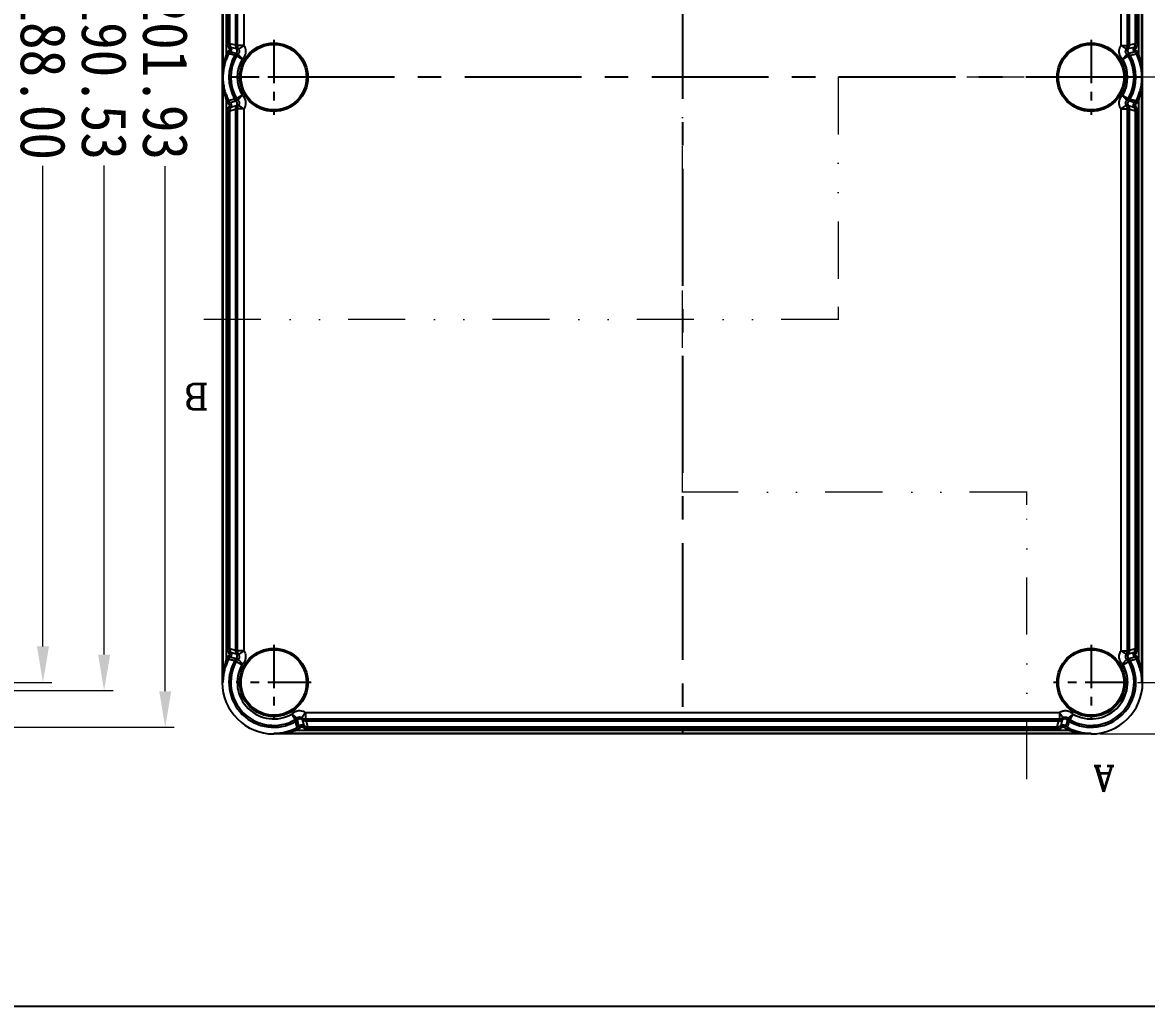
# Model space of a CAD drawing. Header units: millimetres. Extents: x -603 to 1798, y -1840 to -1013.
# Drawn here: x 1374.2 to 1548.9, y -1840 to -1687.2 of the extents above; entities that cross this region are included whole.
import ezdxf
from ezdxf.enums import TextEntityAlignment as Align

# ---------------------------------------------------------------- set-up
doc = ezdxf.new("R2010")
doc.units = ezdxf.units.MM
doc.header["$MEASUREMENT"] = 0
doc.linetypes.add('CENTER', pattern=[50.8, 31.75, -6.35, 6.35, -6.35])
doc.linetypes.add('DIVIDE', pattern=[31.75, 12.7, -6.35, 0, -6.35, 0, -6.35])
doc.layers.get('0').update_dxf_attribs({"linetype": 'CONTINUOUS'})
doc.layers.get('Defpoints').update_dxf_attribs({"linetype": 'CONTINUOUS'})
doc.layers.add('dim', color=3, linetype='CONTINUOUS', lineweight=9)
doc.layers.add('hatch', color=56, linetype='CONTINUOUS', lineweight=9)
doc.styles.add('FFS', font='simfang0.ttf', dxfattribs={"width": 0.9})
doc.styles.add('ROMANC', font='romanc.shx')
doc.dimstyles.new('YanXiu', dxfattribs={"dimtxt": 2.5, "dimasz": 2.2, "dimexe": 1, "dimexo": 0.6, "dimgap": 0.66, "dimtad": 0, "dimzin": 0, "dimdsep": 46, "dimtxsty": 'FFS', "dimcen": 0, "dimclrd": 256, "dimclre": 131, "dimclrt": 42, "dimadec": 0, "dimazin": 0, "dimtfac": 1, "dimtdec": 4, "dimtofl": 0, "dimtmove": 0, "dimatfit": 3, "dimfxl": 0, "dimtolj": 1, "dimtzin": 0, "dimlwd": 0, "dimlwe": 0, "dimarcsym": 0})

# ---------------------------------------------------------------- blocks, each defined once
blk = doc.blocks.new('*D17')
at = {"layer": 'Defpoints', "color": 0}
for p in [(-77.38, 94), (-65.81, 94), (-65.81, -94)]:
    blk.add_point(p, dxfattribs=at)
at = {"layer": 'dim', "color": 131, "lineweight": 5}
for p, q in [((-67.21, 94), (-78.78, 94)), ((-67.21, -94), (-78.78, -94))]:
    blk.add_line(p, q, dxfattribs=at)
at = {"layer": 'dim', "lineweight": 5}
for p, q in [((-77.38, 88.4), (-77.38, 13.78)), ((-77.38, -88.4), (-77.38, -13.78))]:
    blk.add_line(p, q, dxfattribs=at)
at = {"layer": 'dim'}
for points in [[(-78.32, 88.4), (-76.45, 88.4), (-77.38, 94)], [(-78.32, -88.4), (-76.45, -88.4), (-77.38, -94)]]:
    blk.add_solid(points, dxfattribs=at)
at = {"layer": 'dim', "color": 42, "insert": (-77.38, 0), "char_height": 7, "attachment_point": 5, "rotation": 90, "style": 'FFS'}
blk.add_mtext('188.00', dxfattribs=at)
blk = doc.blocks.new('*D18')
at = {"layer": 'Defpoints', "color": 0}
for p in [(-86.88, 95.26), (-54.72, 95.26), (-54.72, -95.26)]:
    blk.add_point(p, dxfattribs=at)
at = {"layer": 'dim', "color": 131, "lineweight": 5}
for p, q in [((-56.12, 95.26), (-88.28, 95.26)), ((-56.12, -95.26), (-88.28, -95.26))]:
    blk.add_line(p, q, dxfattribs=at)
at = {"layer": 'dim', "lineweight": 5}
for p, q in [((-86.88, 89.66), (-86.88, 13.73)), ((-86.88, -89.66), (-86.88, -13.73))]:
    blk.add_line(p, q, dxfattribs=at)
at = {"layer": 'dim'}
for points in [[(-87.82, 89.66), (-85.95, 89.66), (-86.88, 95.26)], [(-87.82, -89.66), (-85.95, -89.66), (-86.88, -95.26)]]:
    blk.add_solid(points, dxfattribs=at)
at = {"layer": 'dim', "color": 42, "insert": (-86.88, 0), "char_height": 7, "attachment_point": 5, "rotation": 90, "style": 'FFS'}
blk.add_mtext('190.53', dxfattribs=at)
blk = doc.blocks.new('*D19')
at = {"layer": 'Defpoints', "color": 0}
for p in [(-96.38, 100.96), (-63.5, 100.96), (-63.5, -100.96)]:
    blk.add_point(p, dxfattribs=at)
at = {"layer": 'dim', "color": 131, "lineweight": 5}
for p, q in [((-64.9, 100.96), (-97.78, 100.96)), ((-64.9, -100.96), (-97.78, -100.96))]:
    blk.add_line(p, q, dxfattribs=at)
at = {"layer": 'dim', "lineweight": 5}
for p, q in [((-96.38, 95.36), (-96.38, 13.83)), ((-96.38, -95.36), (-96.38, -13.83))]:
    blk.add_line(p, q, dxfattribs=at)
at = {"layer": 'dim'}
for points in [[(-97.32, 95.36), (-95.45, 95.36), (-96.38, 100.96)], [(-97.32, -95.36), (-95.45, -95.36), (-96.38, -100.96)]]:
    blk.add_solid(points, dxfattribs=at)
at = {"layer": 'dim', "color": 42, "insert": (-96.38, 0), "char_height": 7, "attachment_point": 5, "rotation": 90, "style": 'FFS'}
blk.add_mtext('201.93', dxfattribs=at)
blk = doc.blocks.new('*U16')
at = {"layer": 'Defpoints', "color": 2}
blk.add_lwpolyline([(-268.67, 187.87), (268.67, 187.87), (268.67, -187.87), (-268.67, -187.87)], close=True, dxfattribs=at)
blk = doc.blocks.new('*D32')
at = {"layer": 'Defpoints', "color": 0}
for p in [(-37.36, 370.99), (-63.65, 166.99), (-37.36, 166.99)]:
    blk.add_point(p, dxfattribs=at)
at = {"layer": 'dim', "color": 131, "lineweight": 5}
for p, q in [((-38.76, 370.99), (-65.05, 370.99)), ((-38.76, 166.99), (-65.05, 166.99))]:
    blk.add_line(p, q, dxfattribs=at)
at = {"layer": 'dim', "lineweight": 5}
for p, q in [((-63.65, 365.39), (-63.65, 282.87)), ((-63.65, 172.59), (-63.65, 255.11))]:
    blk.add_line(p, q, dxfattribs=at)
at = {"layer": 'dim'}
for points in [[(-64.58, 365.39), (-62.71, 365.39), (-63.65, 370.99)], [(-64.58, 172.59), (-62.71, 172.59), (-63.65, 166.99)]]:
    blk.add_solid(points, dxfattribs=at)
at = {"layer": 'dim', "color": 42, "insert": (-63.65, 268.99), "char_height": 7, "attachment_point": 5, "rotation": 90, "style": 'FFS'}
blk.add_mtext('204.00', dxfattribs=at)
blk = doc.blocks.new('*D40')
at = {"layer": 'Defpoints', "color": 0}
for p in [(-55.15, 362.99), (-43.19, 362.99), (-43.19, 174.99)]:
    blk.add_point(p, dxfattribs=at)
at = {"layer": 'dim', "color": 131, "lineweight": 5}
for p, q in [((-44.59, 362.99), (-56.55, 362.99)), ((-44.59, 174.99), (-56.55, 174.99))]:
    blk.add_line(p, q, dxfattribs=at)
at = {"layer": 'dim', "lineweight": 5}
for p, q in [((-55.15, 357.39), (-55.15, 282.76)), ((-55.15, 180.59), (-55.15, 255.21))]:
    blk.add_line(p, q, dxfattribs=at)
at = {"layer": 'dim'}
for points in [[(-56.08, 357.39), (-54.21, 357.39), (-55.15, 362.99)], [(-56.08, 180.59), (-54.21, 180.59), (-55.15, 174.99)]]:
    blk.add_solid(points, dxfattribs=at)
at = {"layer": 'dim', "color": 42, "insert": (-55.15, 268.99), "char_height": 7, "attachment_point": 5, "rotation": 90, "style": 'FFS'}
blk.add_mtext('188.00', dxfattribs=at)
blk = doc.blocks.new('u47')
at = {"layer": 'dim'}
for base, p1, p2, picture, middle in [((-96.384, 100.963), (-63.5, -100.963), (-63.5, 100.963), '*D19', (-96.384, 0)), ((-86.884, 95.264), (-54.723, -95.264), (-54.723, 95.264), '*D18', (-86.884, 0)), ((-77.384, 94), (-65.81, -94), (-65.81, 94), '*D17', (-77.384, 0))]:
    dim = blk.add_linear_dim(base=base, p1=p1, p2=p2, angle=90, dimstyle='YanXiu', override={"dimtxt": 7, "dimasz": 5.6, "dimexe": 1.3993, "dimexo": 1.3993, "dimgap": 1.3993}, dxfattribs=at)
    dim.commit()
    dim.dimension.update_dxf_attribs({"geometry": picture, "text_midpoint": middle, "dimtype": 160})
blk = doc.blocks.new('u43')
at = {"color": 7}
for p, q in [((-37.362, 370.89), (-37.362, 370.987)), ((-37.362, 370.987), (89.638, 370.987)), ((89.638, 370.89), (-37.362, 370.89)), ((-33.861, 370.39), (-33.989, 370.119)), ((86.136, 370.39), (-33.861, 370.39)), ((86.136, 370.39), (86.265, 370.119)), ((89.638, 370.89), (89.638, 370.987)), ((-34.537, 367.898), (-34.039, 368.765)), ((-34.537, 367.898), (-33.782, 368.554)), ((-33.782, 368.554), (-33.697, 368.849)), ((-33.586, 370.254), (-33.725, 369.988)), ((-33.686, 368.845), (-33.611, 369.133)), ((-33.611, 369.133), (-33.443, 369.77)), ((-33.22, 369.971), (-33.443, 369.77)), ((-33.017, 368.464), (-32.934, 368.761)), ((-32.685, 369.687), (-32.925, 368.765)), ((-32.861, 369.931), (-32.685, 369.687)), ((-32.432, 367.653), (-32.432, 368.653)), ((84.707, 368.653), (-32.432, 368.653)), ((84.624, 368.95), (-32.349, 368.95)), ((-32.1, 369.877), (-32.341, 368.95)), ((-32.1, 370.177), (-32.1, 369.877)), ((84.375, 370.177), (-32.1, 370.177)), ((84.375, 369.877), (-32.1, 369.877)), ((84.375, 370.177), (84.375, 369.877)), ((84.616, 368.95), (84.375, 369.877)), ((84.707, 367.653), (84.707, 368.653)), ((85.136, 369.931), (84.96, 369.687)), ((85.2, 368.765), (84.96, 369.687)), ((85.293, 368.464), (85.21, 368.761)), ((85.495, 369.971), (85.718, 369.77)), ((85.718, 369.77), (85.961, 368.845)), ((85.862, 370.254), (86, 369.988)), ((86.813, 367.898), (86.058, 368.554)), ((86.813, 367.898), (86.314, 368.765)), ((-32.432, 367.653), (-33.017, 368.464)), ((84.707, 367.653), (-32.432, 367.653)), ((84.707, 367.653), (85.293, 368.464)), ((-45.362, 362.987), (-45.362, 174.987)), ((-45.362, 362.987), (-45.266, 362.987)), ((-45.266, 362.987), (-45.266, 174.987)), ((97.542, 174.986), (97.542, 362.987)), ((97.638, 362.987), (97.542, 362.987)), ((97.638, 174.987), (97.638, 362.987)), ((-42.316, 360.235), (-43.19, 359.749)), ((-42.223, 360.115), (-42.911, 359.389)), ((94.498, 360.115), (95.186, 359.389)), ((94.591, 360.235), (95.465, 359.749)), ((-44.766, 359.485), (-44.495, 359.613)), ((-44.766, 359.485), (-44.766, 272.488)), ((-44.63, 359.211), (-44.364, 359.349)), ((-44.346, 358.844), (-44.146, 359.067)), ((-44.306, 358.485), (-44.063, 358.309)), ((-44.146, 359.067), (-43.221, 359.31)), ((-43.141, 358.549), (-44.063, 358.309)), ((-42.911, 359.389), (-43.205, 359.304)), ((-43.028, 358.056), (-43.028, 273.917)), ((-42.029, 358.056), (-43.028, 358.056)), ((-42.029, 358.056), (-42.839, 358.642)), ((-42.029, 358.056), (-42.029, 273.917)), ((94.304, 358.056), (95.115, 358.642)), ((94.304, 273.917), (94.304, 358.056)), ((94.304, 358.056), (95.304, 358.056)), ((95.114, 358.642), (95.412, 358.558)), ((95.186, 359.389), (95.481, 359.304)), ((95.304, 273.917), (95.304, 358.056)), ((96.339, 358.309), (95.416, 358.549)), ((95.497, 359.31), (96.421, 359.067)), ((96.582, 358.485), (96.339, 358.309)), ((96.622, 358.844), (96.421, 359.067)), ((96.905, 359.211), (96.639, 359.349)), ((97.042, 359.485), (96.77, 359.613)), ((97.042, 272.488), (97.042, 359.485)), ((-44.552, 357.724), (-44.552, 274.249)), ((-44.552, 357.724), (-44.252, 357.724)), ((-43.325, 357.965), (-44.252, 357.724)), ((-44.252, 357.724), (-44.252, 274.249)), ((-43.325, 357.973), (-43.325, 274)), ((95.601, 274), (95.601, 357.973)), ((96.528, 357.724), (95.601, 357.965)), ((96.528, 274.249), (96.528, 357.724)), ((96.828, 357.724), (96.528, 357.724)), ((96.828, 274.249), (96.828, 357.724)), ((-44.552, 274.249), (-44.252, 274.249)), ((-44.252, 274.249), (-43.325, 274.008)), ((95.601, 274.008), (96.528, 274.249)), ((96.828, 274.249), (96.528, 274.249)), ((-44.766, 272.488), (-44.495, 272.36)), ((-44.63, 272.762), (-44.364, 272.624)), ((-44.346, 273.129), (-44.146, 272.906)), ((-44.306, 273.488), (-44.063, 273.664)), ((-43.667, 272.779), (-44.146, 272.906)), ((-44.063, 273.664), (-43.141, 273.424)), ((-43.221, 272.663), (-43.667, 272.779)), ((-43.325, 274), (-43.028, 273.917)), ((-42.929, 272.567), (-43.224, 272.652)), ((-42.839, 273.331), (-43.136, 273.415)), ((-42.029, 273.917), (-43.028, 273.917)), ((-42.274, 271.811), (-42.929, 272.567)), ((-42.029, 273.917), (-42.839, 273.331)), ((94.304, 273.917), (95.304, 273.917)), ((94.304, 273.917), (95.115, 273.331)), ((94.55, 271.811), (95.205, 272.567)), ((95.115, 273.331), (95.412, 273.415)), ((95.205, 272.567), (95.5, 272.652)), ((95.304, 273.917), (95.601, 274)), ((95.416, 273.424), (96.339, 273.664)), ((96.421, 272.906), (95.497, 272.663)), ((96.582, 273.488), (96.339, 273.664)), ((96.622, 273.129), (96.421, 272.906)), ((96.905, 272.762), (96.639, 272.624)), ((97.042, 272.488), (96.77, 272.36)), ((-42.274, 271.811), (-43.141, 272.31)), ((94.55, 271.811), (95.416, 272.31)), ((-44.766, 265.485), (-44.495, 265.613)), ((-44.766, 265.485), (-44.766, 178.488)), ((-42.274, 266.162), (-43.141, 265.663)), ((-42.274, 266.162), (-42.929, 265.406)), ((94.55, 266.162), (95.416, 265.663)), ((94.55, 266.162), (95.205, 265.406)), ((97.042, 265.485), (96.77, 265.613)), ((97.042, 178.488), (97.042, 265.485)), ((-44.63, 265.211), (-44.364, 265.349)), ((-44.346, 264.844), (-44.146, 265.067)), ((-44.306, 264.485), (-44.063, 264.309)), ((-43.325, 263.965), (-44.252, 263.724)), ((-44.146, 265.067), (-43.221, 265.31)), ((-43.141, 264.549), (-44.063, 264.309)), ((-43.028, 264.057), (-43.325, 263.973)), ((-43.325, 263.973), (-43.325, 180)), ((-42.929, 265.406), (-43.224, 265.321)), ((-42.839, 264.642), (-43.136, 264.558)), ((-43.028, 264.057), (-43.028, 179.917)), ((-42.029, 264.057), (-43.028, 264.057)), ((-42.029, 264.057), (-42.839, 264.642)), ((-42.029, 264.057), (-42.029, 179.917)), ((94.304, 264.057), (95.115, 264.642)), ((94.304, 264.057), (95.304, 264.057)), ((94.304, 179.917), (94.304, 264.057)), ((95.115, 264.642), (95.412, 264.558)), ((95.205, 265.406), (95.5, 265.321)), ((95.601, 263.973), (95.304, 264.057)), ((95.304, 179.917), (95.304, 264.057)), ((96.339, 264.309), (95.416, 264.549)), ((95.497, 265.31), (95.942, 265.194)), ((95.601, 180), (95.601, 263.973)), ((96.528, 263.724), (95.601, 263.965)), ((95.942, 265.194), (96.421, 265.067)), ((96.582, 264.485), (96.339, 264.309)), ((96.622, 264.844), (96.421, 265.067)), ((96.905, 265.211), (96.639, 265.349)), ((-44.552, 263.724), (-44.552, 180.249)), ((-44.552, 263.724), (-44.252, 263.724)), ((-44.252, 263.724), (-44.252, 180.249)), ((96.828, 263.724), (96.528, 263.724)), ((96.528, 180.249), (96.528, 263.724)), ((96.828, 180.249), (96.828, 263.724))]:
    blk.add_line(p, q, dxfattribs=at)
at = {"color": 1, "linetype": 'CENTER', "ltscale": 0.572}
for p, q in [((26.138, 166.987), (26.138, 370.987)), ((-45.362, 268.987), (97.638, 268.987))]:
    blk.add_line(p, q, dxfattribs=at)
at = {"color": 1, "linetype": 'CENTER', "ltscale": 0.212}
for p, q in [((-37.362, 357.157), (-37.362, 368.817)), ((89.638, 357.157), (89.638, 368.817)), ((-43.192, 362.987), (-31.532, 362.987)), ((83.808, 362.987), (95.468, 362.987)), ((-37.362, 263.157), (-37.362, 274.817)), ((89.638, 263.157), (89.638, 274.817)), ((-43.192, 268.987), (-31.532, 268.987)), ((83.808, 268.987), (95.468, 268.987))]:
    blk.add_line(p, q, dxfattribs=at)
at = {"color": 7}
for centre, radius in [((-37.362, 362.987), 5.3), ((-37.362, 362.987), 5.086), ((89.638, 362.987), 5.3), ((89.638, 362.987), 5.086), ((-37.362, 268.987), 5.3), ((89.638, 268.987), 5.3), ((-37.362, 268.987), 5.086), ((89.638, 268.987), 5.086)]:
    blk.add_circle(centre, radius, dxfattribs=at)
for centre, radius, start, end in [((-37.362, 362.987), 8, 90, 180), ((-37.362, 362.987), 8.19, 62.54633, 64.6904), ((89.638, 362.987), 8.19, 115.3096, 117.45367), ((89.638, 362.987), 8, 0, 90), ((-37.362, 362.987), 6.963, 60.75489, 208.42666), ((-37.362, 362.987), 6.666, 60.09657, 209.05419), ((-37.362, 362.987), 5.666, 60.09657, 209.05426), ((-37.469, 362.76), 8.14, 64.68945, 66.58622), ((58.338, 344.505), 95.51, 165.10091, 165.28519), ((-34.537, 367.898), 1, 40.95175, 60.1007), ((-37.362, 362.987), 7.89, 62.54633, 64.6904), ((-34.449, 368.19), 1, 41.2216, 60.75478), ((-10.484, 364.054), 23.984, 167.43639, 167.97276), ((-34.432, 368.182), 0.999, 58.15697, 60.57553), ((-34.434, 368.179), 1.001, 54.35401, 58.15721), ((-1.819, 362.089), 32.869, 166.09388, 167.37833), ((-34.433, 368.181), 1, 41.66563, 54.35446), ((-34.186, 369.101), 1, 41.99673, 62.54503), ((-34.186, 369.101), 1.3, 41.99954, 62.54606), ((-32.432, 367.653), 1, 89.99411, 125.81644), ((-32.349, 367.95), 1, 90.00077, 125.8263), ((-32.099, 368.876), 1.301, 90.01296, 125.81426), ((-32.1, 368.877), 1, 89.99738, 125.82912), ((10.013, 356.939), 44.031, 164.16979, 164.57116), ((84.375, 368.876), 1.301, 54.18688, 89.9859), ((84.375, 368.877), 1, 54.17106, 89.99745), ((42.263, 356.939), 44.031, 15.42884, 15.83021), ((84.624, 367.95), 1, 54.1737, 89.99923), ((84.707, 367.653), 1, 54.1841, 90.00535), ((86.461, 369.101), 1.3, 117.45427, 138.00013), ((86.461, 369.101), 1, 117.45518, 138.00305), ((86.708, 368.181), 1, 125.64441, 138.33495), ((86.724, 368.19), 1, 119.24534, 138.77828), ((89.638, 362.987), 7.89, 115.3096, 117.45367), ((86.813, 367.898), 1, 119.89918, 139.04837), ((86.709, 368.179), 1.001, 121.84767, 125.64484), ((86.708, 368.182), 0.999, 119.42435, 121.84792), ((89.638, 362.987), 6.963, 331.57334, 119.24511), ((-6.06, 344.506), 95.507, 14.71481, 14.89909), ((89.746, 362.758), 8.142, 113.36958, 115.31027), ((89.638, 362.987), 6.666, 330.94585, 119.90343), ((89.638, 362.987), 5.666, 330.94574, 119.90343), ((-37.133, 363.095), 8.144, 203.35127, 205.31009), ((-41.878, 360.478), 0.5, 209.05446, 226.50831), ((94.154, 360.478), 0.5, 313.49156, 330.94566), ((89.41, 363.095), 8.143, 334.68972, 336.60647), ((-37.362, 362.987), 8.19, 205.3096, 207.45367), ((-43.476, 359.81), 1.3, 207.45437, 228.00004), ((-43.251, 357.724), 1.301, 144.18881, 179.98397), ((-37.362, 362.987), 7.89, 205.3096, 207.45367), ((-35.966, 325.387), 34.985, 103.14865, 103.88927), ((-43.477, 359.81), 1, 207.45518, 228.00305), ((-43.252, 357.724), 1, 144.17018, 179.99745), ((-37.379, 331.41), 28.799, 102.65081, 103.13719), ((-38.255, 335.317), 24.795, 102.12122, 102.65299), ((-22.583, 280.234), 82.142, 104.52874, 104.74237), ((-42.167, 360.386), 1.5, 208.42679, 226.17444), ((-37.362, 362.987), 6.963, 209.05171, 209.42363), ((-42.556, 360.057), 1, 209.42382, 228.33335), ((-42.325, 357.973), 1, 144.17643, 179.99923), ((-30.836, 314.149), 45.569, 105.51917, 105.90715), ((-41.878, 360.478), 1.5, 209.05157, 226.50339), ((-22.271, 285.058), 76.404, 105.61703, 105.84845), ((-42.028, 358.057), 1, 144.18047, 180.00538), ((94.304, 358.057), 1, 359.99408, 35.82007), ((94.154, 360.478), 1.5, 313.49185, 330.94861), ((83.111, 314.149), 45.569, 74.09285, 74.48083), ((94.601, 357.973), 1, 0.00077, 35.82357), ((74.472, 278.762), 83.664, 75.25861, 75.46835), ((94.442, 360.386), 1.5, 313.82556, 331.57322), ((94.831, 360.057), 1.001, 311.67164, 330.57245), ((89.638, 362.987), 6.963, 330.57638, 330.94821), ((90.705, 336.11), 23.982, 77.4364, 77.97278), ((89.862, 332.323), 27.862, 76.9612, 77.43746), ((88.376, 325.945), 34.411, 76.10616, 76.94746), ((95.528, 357.724), 1, 359.99701, 35.83009), ((95.752, 359.81), 1, 311.99673, 332.54503), ((95.527, 357.724), 1.301, 0.01474, 35.81248), ((95.752, 359.81), 1.3, 311.9995, 332.54609), ((89.638, 362.987), 7.89, 332.54633, 334.6904), ((89.638, 362.987), 8.19, 332.54633, 334.6904), ((-43.251, 274.25), 1.301, 180.01474, 215.81248), ((-43.252, 274.249), 1, 179.99701, 215.83009), ((95.528, 274.249), 1, 324.17018, 359.99745), ((95.527, 274.25), 1.301, 324.18881, 359.98397), ((-37.362, 268.987), 8.19, 152.54633, 154.6904), ((-43.477, 272.163), 1.3, 131.99953, 152.54607), ((-37.362, 268.987), 7.89, 152.54633, 154.6904), ((-43.477, 272.163), 1, 131.99674, 152.54503), ((-42.565, 271.9), 1, 131.22158, 150.75478), ((-42.555, 271.915), 1.001, 144.35398, 148.15732), ((-42.557, 271.916), 1, 131.66564, 144.35443), ((-42.325, 274), 1, 180.00077, 215.82632), ((-42.274, 271.811), 1, 130.95301, 150.10011), ((-42.028, 273.916), 1, 179.99402, 215.81564), ((94.304, 273.916), 1, 324.1849, 0.00544), ((94.549, 271.811), 1, 29.89977, 49.04711), ((94.601, 274), 1, 324.17368, 359.99923), ((94.832, 271.916), 1, 35.64532, 48.33449), ((94.841, 271.9), 1, 29.24534, 48.7783), ((94.831, 271.915), 1.001, 31.84378, 35.64576), ((90.589, 296.396), 24.527, 282.03396, 282.63295), ((88.975, 303.529), 31.841, 282.65959, 283.92815), ((95.752, 272.163), 1, 27.45518, 48.00305), ((95.752, 272.163), 1.3, 27.45437, 48.00004), ((89.638, 268.987), 7.89, 25.3096, 27.45367), ((89.638, 268.987), 8.19, 25.3096, 27.45367), ((-37.133, 268.878), 8.144, 154.68989, 156.64187), ((-37.362, 268.987), 6.963, 150.75489, 209.24511), ((-37.362, 268.987), 6.666, 150.09591, 209.90409), ((-36.427, 298.336), 26.878, 254.87943, 255.53431), ((-42.557, 271.917), 0.999, 148.15707, 150.57553), ((-37.362, 268.987), 5.666, 150.09591, 209.90409), ((89.638, 268.987), 5.666, 330.09591, 29.90409), ((88.703, 298.335), 26.877, 284.46568, 285.12058), ((89.638, 268.987), 6.666, 330.09591, 29.90409), ((94.833, 271.917), 0.999, 29.42445, 31.84402), ((89.638, 268.987), 6.963, 330.75489, 29.24511), ((89.409, 268.878), 8.143, 23.37324, 25.31016), ((-37.362, 268.987), 8.19, 205.3096, 207.45367), ((-37.133, 269.095), 8.143, 203.37324, 205.31016), ((-37.362, 268.987), 7.89, 205.3096, 207.45367), ((-36.7, 234.444), 31.841, 102.65959, 103.92815), ((-38.314, 241.577), 24.527, 102.03396, 102.63295), ((-36.427, 239.638), 26.877, 104.46568, 105.12058), ((-42.565, 266.073), 1, 209.24534, 228.7783), ((-42.557, 266.056), 0.999, 209.42445, 211.84402), ((-42.555, 266.058), 1.001, 211.84378, 215.64576), ((-42.557, 266.057), 1, 215.64532, 228.33449), ((-42.274, 266.162), 1, 209.89977, 229.04711), ((94.549, 266.162), 1, 310.95301, 330.10011), ((88.702, 239.638), 26.878, 74.87943, 75.53431), ((94.832, 266.057), 1, 311.66564, 324.35443), ((94.841, 266.073), 1, 311.22158, 330.75478), ((94.831, 266.058), 1.001, 324.35398, 328.15732), ((94.833, 266.056), 0.999, 328.15707, 330.57553), ((89.638, 268.987), 7.89, 332.54633, 334.6904), ((89.408, 269.095), 8.144, 334.68989, 336.64187), ((89.638, 268.987), 8.19, 332.54633, 334.6904), ((-43.476, 265.81), 1.3, 207.45437, 228.00004), ((-43.251, 263.724), 1.301, 144.18881, 179.98397), ((-43.477, 265.81), 1, 207.45518, 228.00305), ((-43.252, 263.724), 1, 144.17018, 179.99745), ((-42.325, 263.973), 1, 144.17368, 179.99923), ((-42.028, 264.057), 1, 144.1849, 180.00544), ((94.304, 264.057), 1, 359.99401, 35.81564), ((94.601, 263.973), 1, 0.00077, 35.82632), ((95.528, 263.724), 1, 359.99701, 35.83009), ((95.752, 265.81), 1, 311.99674, 332.54503), ((95.527, 263.724), 1.301, 0.01474, 35.81248), ((95.752, 265.81), 1.3, 311.99953, 332.54607)]:
    blk.add_arc(centre, radius, start, end, dxfattribs=at)
for points, start_tangent, end_tangent in [([(-34.235, 370.23), (-34.51, 370.344), (-34.814, 370.455), (-35.147, 370.562), (-35.514, 370.661), (-35.917, 370.749), (-36.358, 370.821), (-36.839, 370.87), (-37.362, 370.89)], (-0.9176659, 0.3973529), (-0.9999839, 0.0056661)), ([(-33.861, 370.39), (-34.116, 370.463), (-34.401, 370.536), (-34.717, 370.608), (-35.063, 370.678), (-35.444, 370.742), (-35.862, 370.799), (-36.32, 370.845), (-36.82, 370.877), (-37.362, 370.89)], (-0.9589855, 0.2834553), (-0.9999942, 0.0034152)), ([(89.638, 370.89), (89.096, 370.877), (88.6, 370.846), (88.146, 370.8), (87.732, 370.744), (87.354, 370.681), (87.007, 370.612), (86.688, 370.539), (86.397, 370.464), (86.136, 370.39)], (-0.9999942, -0.0034149), (-0.9589861, -0.2834532)), ([(89.638, 370.89), (89.116, 370.87), (88.638, 370.821), (88.201, 370.751), (87.802, 370.664), (87.438, 370.566), (87.104, 370.46), (86.796, 370.348), (86.516, 370.233)], (-0.999984, -0.0056566), (-0.9179737, -0.3966413)), ([(-33.017, 368.464), (-33.122, 368.403), (-33.225, 368.368), (-33.318, 368.354), (-33.404, 368.355), (-33.495, 368.373), (-33.591, 368.409), (-33.69, 368.468), (-33.782, 368.554)], (-0.8105523, -0.5856662), (-0.6551777, 0.7554748)), ([(-33.697, 368.849), (-33.537, 368.721), (-33.335, 368.654), (-33.124, 368.669), (-32.934, 368.761)], (0.6589764, -0.7521636), (0.8108042, 0.5853175)), ([(-33.686, 368.845), (-33.524, 368.718)], (0.6648064, -0.7470157), (0.8809458, -0.4732172)), ([(-33.524, 368.718), (-33.329, 368.654)], (0.8809458, -0.4732172), (0.9914739, -0.1303051)), ([(-32.685, 369.687), (-32.745, 369.649), (-32.811, 369.618), (-32.882, 369.594), (-32.958, 369.58), (-33.035, 369.577), (-33.112, 369.585), (-33.185, 369.603), (-33.254, 369.631), (-33.321, 369.667), (-33.384, 369.713), (-33.443, 369.77)], (-0.810849, -0.5852554), (-0.6691954, 0.7430865)), ([(-32.861, 369.931), (-32.891, 369.912), (-32.923, 369.896), (-32.958, 369.885), (-32.992, 369.878), (-33.025, 369.877), (-33.059, 369.88), (-33.093, 369.889), (-33.127, 369.902), (-33.16, 369.921), (-33.191, 369.943), (-33.22, 369.971)], (-0.8107965, -0.5853281), (-0.6691286, 0.7431466)), ([(85.718, 369.77), (85.655, 369.71), (85.584, 369.66), (85.508, 369.621), (85.431, 369.595), (85.353, 369.58), (85.275, 369.577), (85.197, 369.585), (85.12, 369.606), (85.041, 369.638), (84.96, 369.687)], (-0.6691803, -0.7431001), (-0.81083, 0.5852817)), ([(85.495, 369.971), (85.465, 369.942), (85.43, 369.917), (85.392, 369.898), (85.354, 369.885), (85.319, 369.878), (85.286, 369.877), (85.252, 369.88), (85.215, 369.89), (85.176, 369.906), (85.136, 369.931)], (-0.6691671, -0.7431119), (-0.8108767, 0.585217)), ([(85.21, 368.761), (85.399, 368.669), (85.611, 368.654), (85.812, 368.721), (85.972, 368.849)], (0.8108042, -0.5853175), (0.6589764, 0.7521636)), ([(86.057, 368.553), (85.912, 368.433), (85.754, 368.368), (85.609, 368.353), (85.456, 368.38), (85.293, 368.464)], (-0.6555191, -0.7551786), (-0.8108622, 0.5852372)), ([(85.605, 368.654), (85.799, 368.718)], (0.9914737, 0.1303071), (0.8809438, 0.473221)), ([(85.799, 368.718), (85.961, 368.845)], (0.8809438, 0.473221), (0.6648001, 0.7470213)), ([(86.057, 368.553), (86.015, 368.699), (85.972, 368.849)], (-0.2776342, 0.9606869), (-0.2779501, 0.9605955)), ([(86, 369.988), (86.053, 369.772), (86.106, 369.549), (86.16, 369.31), (86.217, 369.052)], (0.239809, -0.9708201), (0.2083599, -0.9780522)), ([(-32.432, 367.653), (-32.712, 367.491), (-32.991, 367.396), (-33.256, 367.356), (-33.508, 367.361), (-33.761, 367.409), (-34.022, 367.506), (-34.286, 367.666), (-34.537, 367.898)], (-0.810783, -0.5853468), (-0.6553254, 0.7553467)), ([(86.813, 367.898), (86.42, 367.572), (85.992, 367.397), (85.576, 367.354), (85.145, 367.43), (84.707, 367.653)], (-0.6550292, -0.7556036), (-0.8108972, 0.5851886)), ([(-45.266, 362.987), (-45.246, 362.468), (-45.198, 361.992), (-45.128, 361.556), (-45.042, 361.157), (-44.944, 360.793), (-44.838, 360.458), (-44.725, 360.149), (-44.61, 359.867)], (0.0056565, -0.999984), (0.3963457, -0.9181013)), ([(-45.266, 362.987), (-45.253, 362.448), (-45.222, 361.955), (-45.177, 361.502), (-45.121, 361.088), (-45.057, 360.709), (-44.988, 360.361), (-44.916, 360.041), (-44.841, 359.749), (-44.766, 359.485)], (0.0034144, -0.9999942), (0.283449, -0.9589873)), ([(96.883, 359.862), (96.997, 360.139), (97.108, 360.444), (97.215, 360.779), (97.314, 361.146), (97.402, 361.548), (97.473, 361.988), (97.522, 362.467), (97.542, 362.987)], (0.3970255, 0.9178076), (0.0056655, 0.999984)), ([(97.042, 359.485), (97.115, 359.743), (97.188, 360.031), (97.261, 360.347), (97.33, 360.695), (97.394, 361.076), (97.451, 361.494), (97.497, 361.95), (97.529, 362.447), (97.542, 362.987)], (0.2834531, 0.9589861), (0.0034146, 0.9999942)), ([(-42.223, 360.115), (-41.927, 359.734), (-41.773, 359.339), (-41.729, 358.965), (-41.769, 358.624), (-41.875, 358.319), (-42.029, 358.056)], (0.7254336, -0.6882922), (-0.5854157, -0.8107333)), ([(94.304, 358.056), (94.101, 358.438), (94.01, 358.834), (94.033, 359.271), (94.196, 359.721), (94.498, 360.115)], (-0.5855433, 0.8106411), (0.7255074, 0.6882144)), ([(-44.346, 358.844), (-44.315, 358.811), (-44.29, 358.774), (-44.271, 358.735), (-44.259, 358.696), (-44.253, 358.658), (-44.253, 358.62), (-44.261, 358.578), (-44.278, 358.533), (-44.306, 358.485)], (0.7430778, -0.669205), (-0.5851798, -0.8109035)), ([(-44.146, 359.067), (-44.081, 358.999), (-44.03, 358.923), (-43.992, 358.845), (-43.967, 358.764), (-43.954, 358.679), (-43.955, 358.59), (-43.972, 358.498), (-44.007, 358.405), (-44.063, 358.309)], (0.7431285, -0.6691487), (-0.585308, -0.810811)), ([(-43.026, 358.873), (-43.03, 358.95), (-43.093, 359.146), (-43.221, 359.31)], (0.0218391, 0.9997615), (-0.7470213, 0.6648001)), ([(-43.136, 358.558), (-43.046, 358.744), (-43.029, 358.949), (-43.087, 359.144), (-43.205, 359.304)], (0.5852788, 0.8108321), (-0.7214496, 0.692467)), ([(-42.911, 359.389), (-42.801, 359.248), (-42.744, 359.102), (-42.728, 358.971), (-42.743, 358.853), (-42.782, 358.74), (-42.839, 358.642)], (0.7256885, -0.6880234), (-0.5856651, -0.8105531)), ([(95.114, 358.642), (95.039, 358.784), (95.006, 358.926), (95.014, 359.078), (95.074, 359.243), (95.186, 359.389)], (-0.5851488, 0.8109259), (0.7257936, 0.6879126)), ([(95.481, 359.304), (95.363, 359.144), (95.304, 358.949), (95.322, 358.744), (95.412, 358.558)], (-0.7214496, -0.692467), (0.5852788, -0.8108321)), ([(95.497, 359.31), (95.368, 359.146), (95.305, 358.95), (95.301, 358.873)], (-0.7470157, -0.6648064), (0.0218204, -0.9997619)), ([(96.339, 358.309), (96.293, 358.382), (96.261, 358.456), (96.239, 358.533), (96.228, 358.617), (96.232, 358.704), (96.248, 358.787), (96.275, 358.864), (96.313, 358.937), (96.361, 359.004), (96.421, 359.067)], (-0.585187, 0.8108984), (0.7430858, 0.6691961)), ([(96.582, 358.485), (96.559, 358.521), (96.543, 358.558), (96.533, 358.594), (96.528, 358.631), (96.529, 358.669), (96.537, 358.707), (96.55, 358.744), (96.569, 358.78), (96.593, 358.814), (96.622, 358.844)], (-0.5852953, 0.8108202), (0.7432116, 0.6690564)), ([(-44.766, 272.488), (-44.84, 272.225), (-44.915, 271.934), (-44.988, 271.615), (-45.057, 271.266), (-45.121, 270.885), (-45.177, 270.47), (-45.222, 270.018), (-45.253, 269.525), (-45.266, 268.987)], (-0.2834499, -0.9589871), (-0.0034144, -0.9999942)), ([(-43.427, 272.407), (-43.726, 272.473), (-44.039, 272.545), (-44.364, 272.624)], (-0.9780714, 0.2082698), (-0.9708203, 0.2398083)), ([(-44.306, 273.488), (-44.286, 273.455), (-44.269, 273.419), (-44.258, 273.381), (-44.253, 273.343), (-44.254, 273.307), (-44.261, 273.27), (-44.274, 273.232), (-44.292, 273.195), (-44.317, 273.16), (-44.346, 273.129)], (0.5853203, -0.8108022), (-0.7431976, -0.669072)), ([(-44.063, 273.664), (-44.021, 273.597), (-43.988, 273.524), (-43.965, 273.444), (-43.953, 273.36), (-43.955, 273.274), (-43.971, 273.193), (-43.997, 273.115), (-44.035, 273.041), (-44.084, 272.971), (-44.146, 272.906)], (0.5852529, -0.8108508), (-0.7430629, -0.6692216)), ([(-43.224, 272.652), (-43.097, 272.811), (-43.03, 273.01), (-43.044, 273.223), (-43.136, 273.415)], (0.7521638, 0.6589762), (-0.5853178, 0.8108039)), ([(-43.221, 272.663), (-43.094, 272.825)], (0.7470156, 0.6648065), (0.4732173, 0.8809457)), ([(-43.094, 272.825), (-43.03, 273.018)], (0.4732173, 0.8809457), (0.133204, 0.9910886)), ([(-42.839, 273.331), (-42.799, 273.267), (-42.77, 273.205), (-42.749, 273.146), (-42.737, 273.09), (-42.73, 273.036), (-42.729, 272.984), (-42.733, 272.93), (-42.743, 272.875), (-42.76, 272.816), (-42.786, 272.755), (-42.821, 272.692), (-42.869, 272.628), (-42.929, 272.567)], (0.585512, -0.8106637), (-0.7555523, -0.6550883)), ([(-42.029, 273.917), (-41.921, 273.745), (-41.842, 273.579), (-41.788, 273.42), (-41.752, 273.264), (-41.733, 273.11), (-41.729, 272.955), (-41.741, 272.8), (-41.77, 272.644), (-41.817, 272.484), (-41.885, 272.32), (-41.98, 272.151), (-42.107, 271.98), (-42.274, 271.811)], (0.5853015, -0.8108157), (-0.7553677, -0.6553012)), ([(94.55, 271.811), (94.366, 271.999), (94.229, 272.195), (94.133, 272.381), (94.069, 272.556), (94.029, 272.723), (94.008, 272.889), (94.005, 273.055), (94.02, 273.221), (94.055, 273.388), (94.11, 273.559), (94.19, 273.735), (94.304, 273.917)], (-0.7553271, 0.6553479), (0.5853073, 0.8108115)), ([(95.205, 272.567), (95.138, 272.635), (95.086, 272.708), (95.051, 272.778), (95.027, 272.843), (95.013, 272.903), (95.005, 272.961), (95.004, 273.018), (95.01, 273.075), (95.022, 273.135), (95.042, 273.197), (95.072, 273.263), (95.115, 273.331)], (-0.7554872, 0.6551634), (0.5855307, 0.8106502)), ([(95.412, 273.415), (95.32, 273.223), (95.306, 273.01), (95.373, 272.811), (95.5, 272.652)], (-0.5853178, -0.8108039), (0.7521638, -0.6589762)), ([(95.306, 273.018), (95.369, 272.825)], (0.1332042, -0.9910886), (0.4732179, -0.8809454)), ([(95.369, 272.825), (95.497, 272.663)], (0.4732179, -0.8809454), (0.7470169, -0.6648051)), ([(96.421, 272.906), (96.361, 272.969), (96.311, 273.04), (96.273, 273.116), (96.246, 273.193), (96.231, 273.271), (96.228, 273.35), (96.237, 273.428), (96.257, 273.506), (96.29, 273.584), (96.339, 273.664)], (-0.7430948, 0.6691862), (0.5852833, 0.8108289)), ([(96.622, 273.129), (96.593, 273.159), (96.568, 273.195), (96.549, 273.232), (96.536, 273.27), (96.529, 273.306), (96.528, 273.339), (96.532, 273.373), (96.541, 273.41), (96.558, 273.448), (96.582, 273.488)], (-0.7431268, 0.6691507), (0.5852274, 0.8108692)), ([(97.542, 268.987), (97.532, 269.436), (97.505, 269.917), (97.46, 270.399), (97.402, 270.85), (97.335, 271.253), (97.264, 271.613), (97.19, 271.936), (97.115, 272.228), (97.042, 272.488)], (-0.0034089, 0.9999942), (-0.2834512, 0.9589867)), ([(-44.609, 272.107), (-44.725, 271.826), (-44.837, 271.518), (-44.943, 271.183), (-45.042, 270.816), (-45.128, 270.416), (-45.198, 269.98), (-45.246, 269.505), (-45.266, 268.987)], (-0.3964561, -0.9180537), (-0.0056653, -0.999984)), ([(97.542, 268.987), (97.527, 269.42), (97.486, 269.883), (97.416, 270.347), (97.325, 270.781), (97.222, 271.17), (97.113, 271.517), (96.999, 271.828), (96.884, 272.109)], (-0.0056595, 0.999984), (-0.396699, 0.9179487)), ([(-45.266, 268.987), (-45.252, 268.553), (-45.21, 268.09), (-45.141, 267.626), (-45.05, 267.192), (-44.947, 266.803), (-44.837, 266.456), (-44.724, 266.145), (-44.609, 265.864)], (0.0056595, -0.999984), (0.396699, -0.9179487)), ([(-45.266, 268.987), (-45.257, 268.537), (-45.23, 268.056), (-45.185, 267.574), (-45.126, 267.124), (-45.059, 266.72), (-44.988, 266.36), (-44.914, 266.037), (-44.84, 265.746), (-44.766, 265.485)], (0.0034089, -0.9999942), (0.2834512, -0.9589867)), ([(96.885, 265.866), (97, 266.147), (97.112, 266.455), (97.219, 266.791), (97.317, 267.157), (97.403, 267.557), (97.473, 267.993), (97.522, 268.468), (97.542, 268.987)], (0.3964561, 0.9180537), (0.0056653, 0.999984)), ([(97.042, 265.485), (97.116, 265.748), (97.19, 266.039), (97.263, 266.359), (97.332, 266.707), (97.396, 267.088), (97.452, 267.503), (97.497, 267.955), (97.529, 268.449), (97.542, 268.987)], (0.2834499, 0.9589871), (0.0034144, 0.9999942)), ([(-42.274, 266.162), (-42.091, 265.974), (-41.953, 265.778), (-41.858, 265.592), (-41.794, 265.418), (-41.754, 265.25), (-41.732, 265.084), (-41.73, 264.918), (-41.745, 264.752), (-41.779, 264.585), (-41.834, 264.414), (-41.915, 264.238), (-42.029, 264.057)], (0.7553271, -0.6553479), (-0.5853073, -0.8108115)), ([(94.304, 264.057), (94.196, 264.228), (94.118, 264.394), (94.063, 264.553), (94.027, 264.709), (94.008, 264.863), (94.005, 265.018), (94.017, 265.173), (94.046, 265.329), (94.093, 265.489), (94.161, 265.653), (94.256, 265.822), (94.383, 265.993), (94.55, 266.162)], (-0.5853015, 0.8108157), (0.7553677, 0.6553012)), ([(95.703, 265.566), (96.002, 265.5), (96.314, 265.428), (96.639, 265.349)], (0.9780714, -0.2082698), (0.9708203, -0.2398083)), ([(-44.346, 264.844), (-44.318, 264.814), (-44.293, 264.779), (-44.273, 264.741), (-44.261, 264.703), (-44.254, 264.668), (-44.252, 264.634), (-44.256, 264.6), (-44.266, 264.563), (-44.282, 264.525), (-44.306, 264.485)], (0.7431268, -0.6691507), (-0.5852274, -0.8108692)), ([(-44.146, 265.067), (-44.086, 265.004), (-44.036, 264.933), (-43.997, 264.857), (-43.971, 264.78), (-43.956, 264.702), (-43.953, 264.623), (-43.961, 264.545), (-43.982, 264.467), (-44.015, 264.389), (-44.063, 264.309)], (0.7430948, -0.6691862), (-0.5852833, -0.8108289)), ([(-43.136, 264.558), (-43.044, 264.75), (-43.03, 264.963), (-43.097, 265.162), (-43.224, 265.321)], (0.5853178, 0.8108039), (-0.7521638, 0.6589762)), ([(-43.094, 265.148), (-43.221, 265.31)], (-0.4732179, 0.8809454), (-0.7470169, 0.6648051)), ([(-43.03, 264.955), (-43.094, 265.148)], (-0.1332042, 0.9910886), (-0.4732179, 0.8809454)), ([(-42.929, 265.406), (-42.862, 265.338), (-42.811, 265.265), (-42.775, 265.195), (-42.752, 265.131), (-42.737, 265.07), (-42.73, 265.012), (-42.729, 264.955), (-42.734, 264.898), (-42.746, 264.838), (-42.767, 264.776), (-42.797, 264.71), (-42.839, 264.642)], (0.7554872, -0.6551634), (-0.5855307, -0.8106502)), ([(95.115, 264.642), (95.074, 264.706), (95.045, 264.768), (95.025, 264.827), (95.012, 264.883), (95.005, 264.937), (95.004, 264.989), (95.008, 265.043), (95.019, 265.099), (95.036, 265.157), (95.061, 265.218), (95.097, 265.281), (95.144, 265.345), (95.205, 265.406)], (-0.585512, 0.8106637), (0.7555523, 0.6550883)), ([(95.5, 265.321), (95.373, 265.162), (95.306, 264.963), (95.32, 264.75), (95.412, 264.558)], (-0.7521638, -0.6589762), (0.5853178, -0.8108039)), ([(95.369, 265.148), (95.306, 264.955)], (-0.4732173, -0.8809457), (-0.1332037, -0.9910887)), ([(95.497, 265.31), (95.369, 265.148)], (-0.7470156, -0.6648065), (-0.4732173, -0.8809457)), ([(96.339, 264.309), (96.297, 264.376), (96.264, 264.449), (96.24, 264.529), (96.229, 264.613), (96.231, 264.699), (96.246, 264.78), (96.273, 264.858), (96.311, 264.932), (96.359, 265.002), (96.421, 265.067)], (-0.5852529, 0.8108508), (0.7430629, 0.6692216)), ([(96.582, 264.485), (96.561, 264.518), (96.544, 264.554), (96.533, 264.592), (96.528, 264.63), (96.529, 264.666), (96.536, 264.704), (96.549, 264.741), (96.568, 264.778), (96.592, 264.813), (96.622, 264.844)], (-0.5853203, 0.8108022), (0.7431976, 0.669072))]:
    blk.add_spline(points, degree=3, dxfattribs=dict(at, start_tangent=start_tangent, end_tangent=end_tangent))
at = {"layer": 'hatch', "color": 2, "linetype": 'DIVIDE', "ltscale": 0.7}
for p, q in [((-27.362, 377.987), (-27.362, 333.427)), ((-27.362, 333.427), (26.138, 333.427)), ((26.138, 333.427), (26.138, 159.987)), ((1.928, 306.612), (101.638, 306.612)), ((1.928, 268.987), (1.928, 306.612)), ((-49.362, 268.987), (1.928, 268.987))]:
    blk.add_line(p, q, dxfattribs=at)
at = {"layer": 'hatch', "color": 2}
for points in [[(-27.362, 377.987, 0, 0, 0), (-31.362, 377.987, 1.2, 0, 0), (-35.362, 377.987, 0, 0, 0)], [(101.638, 306.612, 0, 0, 0), (101.638, 310.612, 1.2, 0, 0), (101.638, 314.612, 0, 0, 0)]]:
    blk.add_lwpolyline(points, format="xyseb", dxfattribs=at)
at = {"layer": 'hatch', "color": 2, "ltscale": 0.7, "const_width": 0.2}
for points in [[(-27.362, 335.427), (-27.362, 333.427), (-25.362, 333.427)], [(24.138, 333.427), (26.138, 333.427), (26.138, 331.427)], [(1.928, 304.612), (1.928, 306.612), (3.928, 306.612)], [(-0.072, 268.987), (1.928, 268.987), (1.928, 270.987)]]:
    blk.add_lwpolyline(points, dxfattribs=at)
at = {"xscale": 1.100000000000023, "yscale": 1.100000000000023, "zscale": 1.100000000000023}
blk.add_blockref('*U16', (0, 206.662), dxfattribs=at)
blk.add_blockref('u47', (202.882, 268.987))
at = {"layer": 'hatch', "color": 6, "style": 'ROMANC'}
for s, p in [('A', (-39.362, 377.987)), ('B', (101.638, 318.612))]:
    blk.add_text(s, height=4, dxfattribs=at).set_placement(p, align=Align.MIDDLE)
at = {"layer": 'dim'}
for base, p1, p2, picture, middle in [((-63.647, 166.987), (-37.362, 370.987), (-37.362, 166.987), '*D32', (-63.647, 268.987)), ((-55.147, 362.987), (-43.192, 174.987), (-43.192, 362.987), '*D40', (-55.147, 268.987))]:
    dim = blk.add_linear_dim(base=base, p1=p1, p2=p2, angle=90, dimstyle='YanXiu', override={"dimtxt": 7, "dimasz": 5.6, "dimexe": 1.3993, "dimexo": 1.3993, "dimgap": 1.3993}, dxfattribs=at)
    dim.commit()
    dim.dimension.update_dxf_attribs({"geometry": picture, "text_midpoint": middle, "dimtype": 160})

msp = doc.modelspace()

# ---------------------------------------------------------------- block references
at = {"rotation": 180}
msp.add_blockref('u43', (1502.88, -1426.69), dxfattribs=at)

doc.saveas('drawing.dxf')
